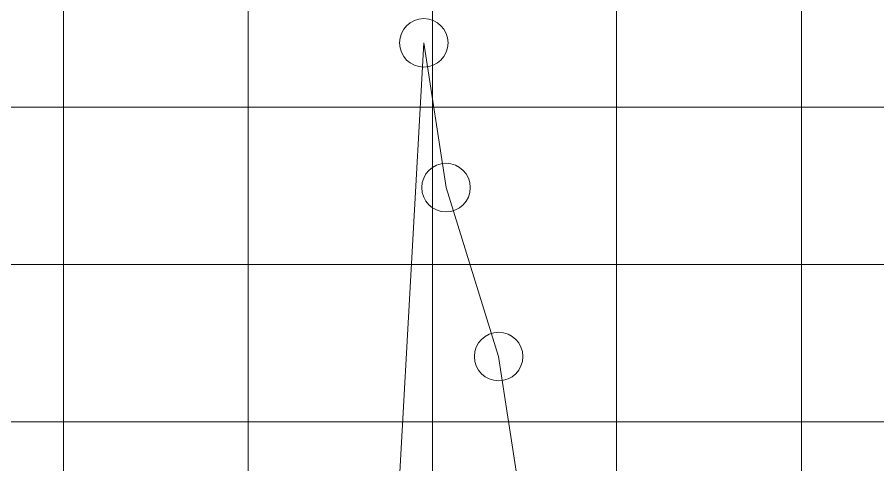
# Model space of a CAD drawing. Header units: inches. Extents: x -211412 to -11687, y -5 to 7052.
# Drawn here: x -210229.1 to -210188.27, y 6802.25 to 6823.46 of the extents above; entities that cross this region are included whole.
import ezdxf

# ---------------------------------------------------------------- set-up
doc = ezdxf.new("R2010")
doc.units = ezdxf.units.IN
doc.header["$MEASUREMENT"] = 0
doc.layers.get('0').update_dxf_attribs({"lineweight": 0})

msp = doc.modelspace()

# ---------------------------------------------------------------- linework, layer by layer
at = {"color": 7}
for p, q in [((-210226.901, 6845.162), (-210226.901, 6672.545)), ((-210218.148, 6845.162), (-210218.148, 6672.545)), ((-210209.396, 6845.162), (-210209.396, 6672.545)), ((-210200.673, 6845.162), (-210200.673, 6672.545)), ((-210191.891, 6845.162), (-210191.891, 6672.545)), ((-210311.805, 6804.28), (-210043.11, 6804.28))]:
    msp.add_line(p, q, dxfattribs=at)
for p, q in [((-210217.492, 6684.571), (-210209.81, 6822.247)), ((-210209.81, 6822.247), (-210208.754, 6815.388)), ((-210311.805, 6819.193), (-210043.131, 6819.193)), ((-210208.754, 6815.388), (-210206.26, 6807.377)), ((-210311.805, 6811.736), (-210043.131, 6811.736)), ((-210206.26, 6807.377), (-210197.312, 6748.843))]:
    msp.add_line(p, q)
for centre in [(-210209.81, 6822.247), (-210208.754, 6815.388), (-210206.26, 6807.377)]:
    msp.add_circle(centre, 1.151, dxfattribs=at)

doc.saveas('drawing.dxf')
